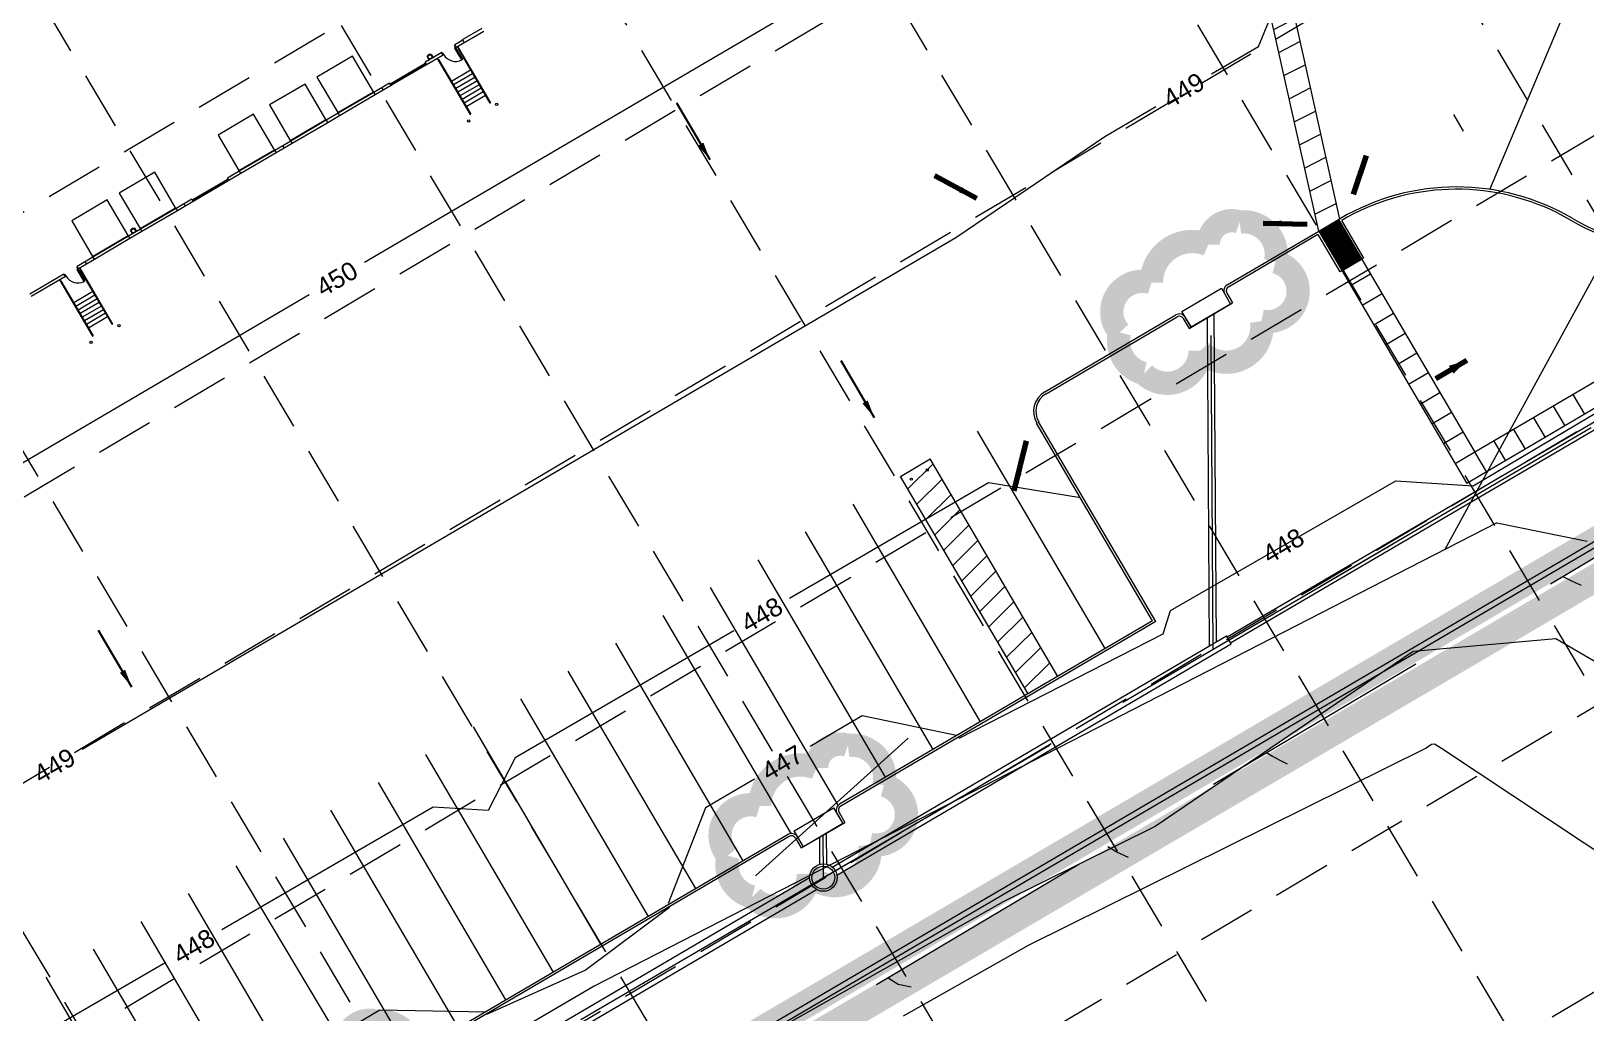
# Model space of a CAD drawing. Header units: inches. Extents: x 2527773 to 2531821, y 6906669 to 6910268.
# Drawn here: x 2530200.1 to 2530539.3, y 6908719 to 6908933.2 of the extents above; entities that cross this region are included whole.
import ezdxf
from ezdxf.enums import TextEntityAlignment as Align

# ---------------------------------------------------------------- set-up
doc = ezdxf.new("R2010")
doc.units = ezdxf.units.IN
doc.header["$MEASUREMENT"] = 0
for name, pattern in [('DASHED', [0.2286, 0.1524, -0.0762]), ('DGN Style 2', [85.538802, 51.323281, -34.215521]), ('DGN Style 4', [136.947622, 68.431042, -34.215521, 0.085539, -34.215521]), ('HIDDEN', [0.009525, 0.00635, -0.003175])]:
    doc.linetypes.add(name, pattern=pattern)
for name, color, linetype, lineweight in [('CE-GRAD-FLOW', 40, 'Continuous', 30), ('CE-GRADE-25128 - CE-GRAD-CONT-MAJR-LABL-STD1', 1, 'Continuous', 30), ('CE-GRADE-25128 - CE-GRAD-CONT-MAJR-LINE', 1, 'Continuous', 80), ('CE-GRADE-25128 - CE-GRAD-CONT-MINR-LABL-STD1', 40, 'Continuous', 30), ('CE-GRADE-25128 - CE-GRAD-CONT-MINR-LINE', 40, 'Continuous', 53), ('CE-GRADE-25128 - CE-GRAD-FLOW', 40, 'Continuous', 30), ('CE-PUTIL-25128 - CE-UTIL-STRM-INLT', 251, 'Continuous', 13), ('CE-PUTIL-25128 - CE-UTIL-STRM-RCP-CL3-48IN', 251, 'DGN Style 4', 13), ('CE-PUTIL-25128 - CE-UTIL-STRM-WALL', 251, 'Continuous', 13), ('CE-SITE-25128 - 906-BP-01$0$A-BOLLARD', 251, 'Continuous', 0), ('CE-SITE-25128 - 906-BP-01$0$A-DOCK DOOR LINE', 251, 'Continuous', 0), ('CE-SITE-25128 - 906-BP-01$0$A-DOCK-LEVELER', 251, 'Continuous', 0), ('CE-SITE-25128 - 906-BP-01$0$A-DOOR', 251, 'Continuous', 0), ('CE-SITE-25128 - 906-BP-01$0$A-DOOR-SHELL', 251, 'Continuous', 0), ('CE-SITE-25128 - 906-BP-01$0$A-FLOR', 251, 'Continuous', 0), ('CE-SITE-25128 - 906-BP-01$0$A-FLOR-STRS', 251, 'Continuous', 0), ('CE-SITE-25128 - 906-BP-01$0$A-WALL-SHELL', 251, 'Continuous', 0), ('CE-SITE-25128 - 906-BP-01$0$P-FIXT', 251, 'Continuous', 0), ('CE-SITE-25128 - A-BOLLARD', 251, 'Continuous', 0), ('CE-SITE-25128 - a-paving', 251, 'Continuous', 0), ('CE-SITE-25128 - a-sidewalks', 251, 'Continuous', 0), ('CE-SITE-25128 - a-stripes', 251, 'Continuous', 0), ('CE-SITE-25128 - C-SIDEWALK-CJ', 251, 'Continuous', 0), ('CE-UTIL-STRM-RCP-CL3-48IN', 251, 'DGN Style 4', 13), ('CE-UTIL-WATR-LINA-FITG', 251, 'Continuous', 13), ('EC-SILTFENCE', 6, 'Continuous', 106), ('Level 13', 7, 'Continuous', 0), ('SV-topo-25128(old) - SV-TOPO-CONT-MINR-LINE', 253, 'DGN Style 2', 0)]:
    doc.layers.add(name, color=color, linetype=linetype, lineweight=lineweight)
for name, color, linetype in [('GRID', 254, 'HIDDEN'), ('LEGEND', 7, 'Continuous'), ('LIMITS OF DISTURBANCE', 1, 'HIDDEN')]:
    doc.layers.add(name, color=color, linetype=linetype)
doc.layers.add('SF-SHTS-CLIP-BDRY', color=253, linetype='DGN Style 2', lineweight=13, plot=False)
doc.styles.add('SC Dimension Text', font='Font 001.shx', dxfattribs={"height": 0.01})
doc.styles.get("Standard").update_dxf_attribs({"font": 'ARIAL.TTF'})
doc.styles.add('Style-Halff Sans', font='')
doc.styles.get('Style-Halff Sans').set_extended_font_data('Halff Sans')
doc.dimstyles.new('FLOW', dxfattribs={"dimscale": 1200, "dimtxt": 4, "dimasz": 4, "dimexe": 2, "dimexo": 2, "dimgap": 2, "dimtad": 1, "dimdec": 4, "dimzin": 11, "dimdsep": 46, "dimtxsty": 'Style-Halff Sans', "dimcen": 0.09, "dimse1": 1, "dimse2": 1, "dimclrd": 256, "dimadec": 4, "dimazin": 3, "dimtfac": 1, "dimtdec": 4, "dimtofl": 0, "dimtmove": 0, "dimatfit": 3, "dimfxl": 0, "dimfrac": 2, "dimtzin": 11, "dimlwd": -1, "dimarcsym": 0})
doc.dimstyles.get("Standard").update_dxf_attribs({"dimtxt": 0.18, "dimasz": 0.18, "dimexe": 0.18, "dimexo": 0.0625, "dimgap": 0.09, "dimtad": 0, "dimtih": 1, "dimtoh": 1, "dimdec": 4, "dimzin": 0, "dimdsep": 46, "dimtxsty": 'SC Dimension Text', "dimcen": 0.09, "dimadec": 0, "dimazin": 0, "dimtfac": 1, "dimtdec": 4, "dimtofl": 0, "dimtmove": 0, "dimatfit": 3, "dimfxl": 0, "dimtolj": 1, "dimtzin": 0, "dimarcsym": 0})

# ---------------------------------------------------------------- blocks, each defined once
blk = doc.blocks.new('906-BP-01$0$A$C3CD811FF_1')
at = {"layer": 'CE-SITE-25128 - 906-BP-01$0$A-BOLLARD', "ltscale": 0.273403}
for centre in [(2.73, -3.77), (0.87, -4.87)]:
    blk.add_circle(centre, 0.0762, dxfattribs=at)
at = {"layer": 'CE-SITE-25128 - 906-BP-01$0$A-FLOR-STRS', "ltscale": 0.273403}
for p, q in [((0.12, 0.07), (2.31, -3.67)), ((-1.22, -0.71), (0.97, -4.45)), ((-1.16, -0.8), (-1.13, -0.78)), ((-1.13, -0.78), (1.01, -4.43)), ((0.14, -0.04), (0.17, -0.02)), ((0.14, -0.04), (2.28, -3.68)), ((0.99, -1.49), (-0.28, -2.24)), ((1.13, -1.73), (-0.14, -2.48)), ((1.28, -1.98), (0.01, -2.72)), ((1.42, -2.22), (0.15, -2.96)), ((1.56, -2.46), (0.29, -3.2)), ((1.7, -2.7), (0.43, -3.44)), ((1.84, -2.94), (0.57, -3.68)), ((1.98, -3.18), (0.71, -3.93)), ((2.31, -3.67), (2.28, -3.68)), ((0.97, -4.45), (1.01, -4.43))]:
    blk.add_line(p, q, dxfattribs=at)

msp = doc.modelspace()

# ---------------------------------------------------------------- hatches: boundary and pattern name
at = {"layer": 'CE-SITE-25128 - a-stripes', "lineweight": 0, "ltscale": 0.273403}
h = msp.add_hatch(dxfattribs=at)
h.set_pattern_fill('ANSI31', color=256, style=0)
h.set_pattern_definition([(27.18803475, (1585.994, -129.748), (-2.284560888, 4.4475590552), [])])
h.paths.add_polyline_path([(2530478.69, 6908922.72), (2530474.16, 6908920.06), (2530479.65, 6908895.46), (2530484.18, 6908898.11)], flags=16)
h.paths.add_polyline_path([(2530484.18, 6908898.11), (2530479.65, 6908895.46), (2530480.97, 6908889.54), (2530480.97, 6908889.53), (2530485.28, 6908892.06), (2530485.3, 6908892.07), (2530485.5, 6908892.19)], flags=16)
h.paths.add_polyline_path([(2530472.33, 6908951.27, 0.126872), (2530466.69, 6908953.59), (2530474.16, 6908920.06), (2530478.69, 6908922.72)], flags=16)
h.paths.add_polyline_path([(2530465.04, 6908965.54, -0.006474), (2530464.25, 6908964.51), (2530466.43, 6908954.74, 0.235221)], flags=16)
h.paths.add_polyline_path([(2530468.61, 6908967.96), (2530467.73, 6908969.46, -0.02378), (2530465.04, 6908965.54, -0.235221), (2530466.43, 6908954.74), (2530466.69, 6908953.59, -0.126872), (2530472.33, 6908951.27)], flags=16)
h = msp.add_hatch(dxfattribs=at)
h.set_pattern_fill('ACET-2D-ANSI31', color=256, style=0)
h.set_pattern_definition([(44.785902026, (146.559, 494.43), (2.6417234792, -2.6615403546), [])])
h.paths.add_polyline_path([(2530389.75, 6908836.06), (2530417.57, 6908788.61), (2530424.04, 6908792.4), (2530396.22, 6908839.85)], flags=16)

# ---------------------------------------------------------------- linework, layer by layer
at = {"color": 35, "lineweight": 0}
for p, q in [((2530508.47, 6908820), (2530542.32, 6908882.01)), ((2530532.69, 6908800.64), (2530501.55, 6908797.83)), ((2530607.38, 6908756.7), (2530532.69, 6908800.64)), ((2530501.55, 6908797.83), (2530445.3, 6908759.7)), ((2530358.12, 6908748.9), (2530391.39, 6908778.92)), ((2530504.42, 6908776.76), (2530417.57, 6908733.71)), ((2530505.58, 6908777.55), (2530504.42, 6908776.76)), ((2530506.23, 6908777.6), (2530505.58, 6908777.55)), ((2530507.77, 6908776.69), (2530506.23, 6908777.6)), ((2530572.05, 6908733.95), (2530507.77, 6908776.69)), ((2530445.3, 6908759.7), (2530412.11, 6908743.25)), ((2530412.11, 6908743.25), (2530337.19, 6908700.92)), ((2530417.57, 6908733.71), (2530390.33, 6908718.31))]:
    msp.add_line(p, q, dxfattribs=at)
msp.add_solid([(2530513.31, 6908861.34), (2530509.36, 6908860.18), (2530510.37, 6908858.45)], dxfattribs=at)
at = {"layer": 'CE-GRADE-25128 - CE-GRAD-CONT-MAJR-LINE', "color": 35, "linetype": 'Continuous', "lineweight": 0}
for p, q in [((2530400.52, 6908957.56), (2530272.82, 6908882.69)), ((2530260.78, 6908875.63), (2529926.44, 6908679.62))]:
    msp.add_line(p, q, dxfattribs=at)
at = {"layer": 'CE-GRADE-25128 - CE-GRAD-CONT-MINR-LINE', "color": 35, "linetype": 'Continuous', "lineweight": 0}
for p, q in [((2530448.64, 6908806.79), (2530497.8, 6908835.07)), ((2530519.8, 6908825.91), (2530539.56, 6908821.91))]:
    msp.add_line(p, q, dxfattribs=at)
at = {"layer": 'CE-GRADE-25128 - CE-GRAD-CONT-MINR-LINE', "color": 35, "linetype": 'Continuous', "lineweight": 0, "flags": 128}
for points in [[(2530457.6, 6908923.86), (2530467.82, 6908929.85), (2530492.4, 6908989.41), (2530514.81, 6909021.84)], [(2530518.26, 6908898.66), (2530536.18, 6908941.11)], [(2530211.29, 6908776.51), (2530401.8, 6908888.14), (2530434.35, 6908910.23), (2530445.44, 6908916.73)], [(2530497.8, 6908835.07), (2530514.65, 6908833.97), (2530567.54, 6908865.38)], [(2530428.99, 6908831.4), (2530408.97, 6908834.67), (2530365.57, 6908809.43)], [(2530519.8, 6908825.91), (2530322.94, 6908724.86), (2530085.86, 6908585.92)], [(2530402.58, 6908778.93), (2530447.03, 6908801.7), (2530448.64, 6908806.79)], [(2530353.39, 6908802.35), (2530305.72, 6908774.62), (2530299.83, 6908763.17), (2530287.78, 6908763.86), (2530241.69, 6908737.1)], [(2530401.93, 6908779.49), (2530381.41, 6908783.85), (2530370.04, 6908777.16)], [(2530357.9, 6908770.01), (2530347.25, 6908763.73), (2530339.04, 6908742.89)], [(2530299.53, 6908718.74), (2530320.98, 6908728.34), (2530339.37, 6908742.05)], [(2530229.51, 6908730.03), (2530200.4, 6908713.12), (2530197.01, 6908703.62), (2530185.02, 6908703.38), (2530098.01, 6908652.85), (2530093.11, 6908643.43), (2530084.83, 6908645.13), (2530054.75, 6908627.49)], [(2530299.34, 6908719.16), (2530276.17, 6908719.58), (2530263.91, 6908712.32)]]:
    msp.add_lwpolyline(points, dxfattribs=at)
at = {"layer": 'CE-PUTIL-25128 - CE-UTIL-STRM-INLT', "color": 5}
for p, q in [((2530451.11, 6908872.03), (2530459.74, 6908877.09)), ((2530459.74, 6908877.09), (2530461.76, 6908873.64)), ((2530453.14, 6908868.58), (2530451.11, 6908872.03)), ((2530461.76, 6908873.64), (2530453.14, 6908868.58)), ((2530366.53, 6908758.69), (2530375.16, 6908763.74)), ((2530375.16, 6908763.74), (2530377.18, 6908760.29)), ((2530368.56, 6908755.24), (2530366.53, 6908758.69)), ((2530377.18, 6908760.29), (2530368.56, 6908755.24))]:
    msp.add_line(p, q, dxfattribs=at)
at = {"layer": 'CE-PUTIL-25128 - CE-UTIL-STRM-INLT', "color": 5, "lineweight": 0}
for radius in [3, 2.5]:
    msp.add_circle((2530372.93, 6908748.53), radius, dxfattribs=at)
at = {"layer": 'CE-PUTIL-25128 - CE-UTIL-STRM-RCP-CL3-48IN', "color": 5, "lineweight": 0}
msp.add_line((2530372.93, 6908748.53), (2530372.87, 6908757.76), dxfattribs=at)
at = {"layer": 'CE-PUTIL-25128 - CE-UTIL-STRM-RCP-CL3-48IN', "color": 5, "lineweight": 0, "flags": 128}
for points in [[(2529536.11, 6908257.98), (2530601.3, 6908882.4), (2530601.21, 6908896.21)], [(2529561.41, 6908214.83), (2529536.11, 6908257.98), (2530601.3, 6908882.4)]]:
    msp.add_lwpolyline(points, dxfattribs=at)
at = {"layer": 'CE-PUTIL-25128 - CE-UTIL-STRM-WALL', "color": 5, "lineweight": 0}
for p, q in [((2530461, 6908801.02), (2530600.55, 6908882.83)), ((2530461.76, 6908799.73), (2530602.06, 6908881.97)), ((2530457.18, 6908799.07), (2530456.7, 6908870.67)), ((2530458.67, 6908799.95), (2530458.2, 6908871.55)), ((2530374.87, 6908750.82), (2530460.88, 6908801.24)), ((2530375.88, 6908749.09), (2530461.89, 6908799.51)), ((2530461.89, 6908799.51), (2530460.88, 6908801.24)), ((2530372.16, 6908751.43), (2530372.12, 6908757.33)), ((2530373.66, 6908751.44), (2530373.62, 6908758.2)), ((2529960.32, 6908508.39), (2530369.93, 6908748.51)), ((2529961.84, 6908505.8), (2530371.45, 6908745.92))]:
    msp.add_line(p, q, dxfattribs=at)
at = {"layer": 'CE-SITE-25128 - 906-BP-01$0$A-BOLLARD', "lineweight": 0, "ltscale": 0.273403}
for p, q in [((2530286.52, 6908927.58), (2530286.84, 6908928.05)), ((2530286.53, 6908927.58), (2530286.84, 6908928.05)), ((2530287.4, 6908928.1), (2530286.84, 6908928.05)), ((2530287.39, 6908928.09), (2530286.84, 6908928.04)), ((2530287.39, 6908928.09), (2530287.8, 6908927.39)), ((2530287.4, 6908928.1), (2530287.81, 6908927.4)), ((2530286.52, 6908927.58), (2530286.93, 6908926.89)), ((2530286.53, 6908927.58), (2530286.94, 6908926.88)), ((2530286.79, 6908926.81), (2530286.93, 6908926.89)), ((2530286.79, 6908926.81), (2530286.8, 6908926.8)), ((2530286.8, 6908926.8), (2530286.94, 6908926.88)), ((2530287.8, 6908927.39), (2530287.95, 6908927.47)), ((2530287.81, 6908927.4), (2530287.94, 6908927.48)), ((2530287.94, 6908927.48), (2530287.95, 6908927.47)), ((2530221.82, 6908889.65), (2530222.13, 6908890.12)), ((2530221.82, 6908889.65), (2530222.23, 6908888.96)), ((2530221.83, 6908889.65), (2530222.14, 6908890.12)), ((2530221.83, 6908889.65), (2530222.24, 6908888.95)), ((2530222.7, 6908890.17), (2530222.13, 6908890.12)), ((2530222.69, 6908890.16), (2530222.13, 6908890.11)), ((2530222.69, 6908890.16), (2530223.1, 6908889.46)), ((2530222.7, 6908890.17), (2530223.11, 6908889.47)), ((2530200.52, 6908876.23), (2530200.66, 6908876.31)), ((2530200.52, 6908876.23), (2530200.53, 6908876.23)), ((2530200.53, 6908876.23), (2530200.67, 6908876.31)), ((2530201.54, 6908876.83), (2530201.67, 6908876.91)), ((2530201.54, 6908876.82), (2530201.68, 6908876.9)), ((2530201.67, 6908876.91), (2530201.68, 6908876.9))]:
    msp.add_line(p, q, dxfattribs=at)
at = {"layer": 'CE-SITE-25128 - 906-BP-01$0$A-DOCK DOOR LINE', "lineweight": 0, "ltscale": 0.273403}
for p, q in [((2530278.55, 6908921.75), (2530286.03, 6908926.13)), ((2530278.72, 6908921.46), (2530286.2, 6908925.84)), ((2530235.42, 6908896.46), (2530242.89, 6908900.85)), ((2530235.59, 6908896.17), (2530243.06, 6908900.56))]:
    msp.add_line(p, q, dxfattribs=at)
at = {"layer": 'CE-SITE-25128 - 906-BP-01$0$A-DOCK-LEVELER', "lineweight": 0, "ltscale": 0.273403, "flags": 128}
for points in [[(2530270.23, 6908927.71), (2530262.46, 6908923.16), (2530267.01, 6908915.4), (2530274.78, 6908919.95), (2530270.23, 6908927.71)], [(2530259.87, 6908921.64), (2530252.11, 6908917.09), (2530256.66, 6908909.33), (2530264.43, 6908913.88), (2530259.87, 6908921.64)], [(2530248.66, 6908915.07), (2530240.9, 6908910.52), (2530245.45, 6908902.75), (2530253.21, 6908907.3), (2530248.66, 6908915.07)], [(2530227.09, 6908902.42), (2530219.33, 6908897.87), (2530223.88, 6908890.11), (2530231.64, 6908894.66), (2530227.09, 6908902.42)], [(2530216.74, 6908896.36), (2530208.98, 6908891.8), (2530213.53, 6908884.04), (2530221.29, 6908888.59), (2530216.74, 6908896.36)]]:
    msp.add_lwpolyline(points, dxfattribs=at)
at = {"layer": 'CE-SITE-25128 - 906-BP-01$0$A-DOOR', "lineweight": 0, "ltscale": 0.273403}
for p, q in [((2530289.72, 6908928.4), (2530289.87, 6908928.48)), ((2530289.98, 6908927.96), (2530289.72, 6908928.4)), ((2530290.12, 6908928.05), (2530289.87, 6908928.48)), ((2530289.98, 6908927.96), (2530290.12, 6908928.05)), ((2530292.6, 6908930.08), (2530292.46, 6908930)), ((2530292.71, 6908929.57), (2530292.46, 6908930)), ((2530292.85, 6908929.65), (2530292.57, 6908929.48)), ((2530292.85, 6908929.65), (2530292.6, 6908930.08)), ((2530292.85, 6908929.65), (2530292.71, 6908929.57)), ((2530267.01, 6908915.4), (2530274.78, 6908919.95)), ((2530274.86, 6908919.8), (2530267.1, 6908915.25)), ((2530274.78, 6908919.95), (2530274.86, 6908919.8)), ((2530267.1, 6908915.25), (2530267.01, 6908915.4)), ((2530256.66, 6908909.33), (2530264.43, 6908913.88)), ((2530264.51, 6908913.73), (2530256.75, 6908909.18)), ((2530264.43, 6908913.88), (2530264.51, 6908913.73)), ((2530256.75, 6908909.18), (2530256.66, 6908909.33)), ((2530245.45, 6908902.75), (2530253.21, 6908907.3)), ((2530253.3, 6908907.16), (2530245.53, 6908902.61)), ((2530253.21, 6908907.3), (2530253.3, 6908907.16)), ((2530245.53, 6908902.61), (2530245.45, 6908902.75)), ((2530223.88, 6908890.11), (2530231.64, 6908894.66)), ((2530231.73, 6908894.52), (2530223.96, 6908889.96)), ((2530231.64, 6908894.66), (2530231.73, 6908894.52)), ((2530213.53, 6908884.04), (2530221.29, 6908888.59)), ((2530221.38, 6908888.45), (2530213.61, 6908883.9)), ((2530221.29, 6908888.59), (2530221.38, 6908888.45)), ((2530223.96, 6908889.96), (2530223.88, 6908890.11)), ((2530213.61, 6908883.9), (2530213.53, 6908884.04)), ((2530210.21, 6908881.78), (2530210.07, 6908881.7)), ((2530210.32, 6908881.27), (2530210.07, 6908881.7)), ((2530210.47, 6908881.35), (2530210.18, 6908881.18)), ((2530210.47, 6908881.35), (2530210.21, 6908881.78)), ((2530210.47, 6908881.35), (2530210.32, 6908881.27)), ((2530207.34, 6908880.1), (2530207.48, 6908880.18)), ((2530207.59, 6908879.67), (2530207.34, 6908880.1)), ((2530207.74, 6908879.75), (2530207.48, 6908880.18)), ((2530207.59, 6908879.67), (2530207.74, 6908879.75))]:
    msp.add_line(p, q, dxfattribs=at)
at = {"layer": 'CE-SITE-25128 - 906-BP-01$0$A-DOOR', "lineweight": 0, "ltscale": 0.273403, "flags": 128}
for points in [[(2530292.71, 6908929.57), (2530294.23, 6908926.98), (2530294.08, 6908926.89), (2530292.57, 6908929.48)], [(2530210.32, 6908881.27), (2530211.84, 6908878.68), (2530211.7, 6908878.59), (2530210.18, 6908881.18)]]:
    msp.add_lwpolyline(points, close=True, dxfattribs=at)
at = {"layer": 'CE-SITE-25128 - 906-BP-01$0$A-DOOR', "lineweight": 0, "ltscale": 0.273403}
for centre in [(2530292.71, 6908929.57), (2530210.33, 6908881.27)]:
    msp.add_arc(centre, 3.01, 210.4499, 297.039, dxfattribs=at)
at = {"layer": 'CE-SITE-25128 - 906-BP-01$0$A-DOOR-SHELL', "lineweight": 0, "ltscale": 0.273403}
for p, q in [((2530278.64, 6908921.61), (2530286.11, 6908925.99)), ((2530235.5, 6908896.32), (2530242.98, 6908900.7))]:
    msp.add_line(p, q, dxfattribs=at)
at = {"layer": 'CE-SITE-25128 - 906-BP-01$0$A-DOOR-SHELL', "lineweight": 0, "ltscale": 0.273403, "flags": 128}
for points in [[(2530286.38, 6908925.86), (2530286.24, 6908925.77), (2530285.99, 6908926.2), (2530286.13, 6908926.29)], [(2530278.76, 6908921.39), (2530278.62, 6908921.31), (2530278.37, 6908921.74), (2530278.51, 6908921.82)], [(2530243.25, 6908900.57), (2530243.11, 6908900.49), (2530242.85, 6908900.92), (2530243, 6908901)], [(2530235.63, 6908896.1), (2530235.49, 6908896.02), (2530235.23, 6908896.45), (2530235.38, 6908896.53)]]:
    msp.add_lwpolyline(points, close=True, dxfattribs=at)
at = {"layer": 'CE-SITE-25128 - 906-BP-01$0$A-FLOR', "lineweight": 0, "ltscale": 0.273403}
for p, q in [((2530275.17, 6908919.28), (2530267.4, 6908914.73)), ((2530264.82, 6908913.21), (2530257.05, 6908908.66)), ((2530253.6, 6908906.64), (2530245.84, 6908902.09)), ((2530232.03, 6908894), (2530224.27, 6908889.44)), ((2530221.68, 6908887.93), (2530213.92, 6908883.37))]:
    msp.add_line(p, q, dxfattribs=at)
at = {"layer": 'CE-SITE-25128 - 906-BP-01$0$A-WALL-SHELL', "lineweight": 0, "ltscale": 0.273403}
for p, q in [((2530292.85, 6908929.65), (2530298.89, 6908933.19)), ((2530294.19, 6908931.33), (2530298.5, 6908933.86)), ((2530294.19, 6908931.33), (2530294.58, 6908930.66)), ((2530294.27, 6908931.18), (2530294.19, 6908931.33)), ((2530289.67, 6908928.49), (2530286.08, 6908926.38)), ((2530289.98, 6908927.96), (2530286.38, 6908925.86)), ((2530289.98, 6908927.96), (2530289.67, 6908928.49)), ((2530294.27, 6908931.18), (2530292.55, 6908930.17)), ((2530292.85, 6908929.65), (2530292.55, 6908930.17)), ((2530286.08, 6908926.38), (2530286.38, 6908925.86)), ((2530278.31, 6908921.83), (2530274.86, 6908919.8)), ((2530278.62, 6908921.31), (2530275.17, 6908919.28)), ((2530278.31, 6908921.83), (2530278.62, 6908921.31)), ((2530274.86, 6908919.8), (2530275.17, 6908919.28)), ((2530276.59, 6908920.82), (2530276.89, 6908920.29)), ((2530267.1, 6908915.25), (2530264.51, 6908913.73)), ((2530267.4, 6908914.73), (2530264.82, 6908913.21)), ((2530267.1, 6908915.25), (2530267.4, 6908914.73)), ((2530264.51, 6908913.73), (2530264.82, 6908913.21)), ((2530256.75, 6908909.18), (2530253.3, 6908907.16)), ((2530257.05, 6908908.66), (2530253.6, 6908906.64)), ((2530255.02, 6908908.17), (2530255.33, 6908907.65)), ((2530256.75, 6908909.18), (2530257.05, 6908908.66)), ((2530253.3, 6908907.16), (2530253.6, 6908906.64)), ((2530245.53, 6908902.61), (2530242.94, 6908901.09)), ((2530242.94, 6908901.09), (2530243.25, 6908900.57)), ((2530245.84, 6908902.09), (2530243.25, 6908900.57)), ((2530245.53, 6908902.61), (2530245.84, 6908902.09)), ((2530235.18, 6908896.54), (2530231.73, 6908894.52)), ((2530231.73, 6908894.52), (2530232.03, 6908894)), ((2530235.49, 6908896.02), (2530232.03, 6908894)), ((2530233.45, 6908895.53), (2530233.76, 6908895.01)), ((2530235.18, 6908896.54), (2530235.49, 6908896.02)), ((2530223.96, 6908889.96), (2530221.38, 6908888.45)), ((2530221.38, 6908888.45), (2530221.68, 6908887.93)), ((2530224.27, 6908889.44), (2530221.68, 6908887.93)), ((2530223.96, 6908889.96), (2530224.27, 6908889.44)), ((2530213.61, 6908883.9), (2530210.16, 6908881.87)), ((2530213.61, 6908883.9), (2530213.92, 6908883.37)), ((2530210.47, 6908881.35), (2530210.16, 6908881.87)), ((2530213.92, 6908883.37), (2530210.47, 6908881.35)), ((2530211.89, 6908882.88), (2530212.19, 6908882.36)), ((2530207.29, 6908880.19), (2530199.81, 6908875.8)), ((2530207.59, 6908879.67), (2530200.12, 6908875.28)), ((2530207.59, 6908879.67), (2530207.29, 6908880.19))]:
    msp.add_line(p, q, dxfattribs=at)
at = {"layer": 'CE-SITE-25128 - 906-BP-01$0$P-FIXT', "lineweight": 0, "ltscale": 0.273403}
for centre in [(2530287.12, 6908927.56), (2530222.42, 6908889.63)]:
    msp.add_circle(centre, 0.417, dxfattribs=at)
at = {"layer": 'CE-SITE-25128 - A-BOLLARD', "lineweight": 0, "ltscale": 0.273403}
for centre in [(2530395.59, 6908837.47), (2530392.14, 6908835.44)]:
    msp.add_circle(centre, 0.25, dxfattribs=at)
at = {"layer": 'CE-SITE-25128 - a-paving', "lineweight": 0, "ltscale": 0.273403}
for p, q in [((2530485.3, 6908892.07), (2530485.73, 6908892.33)), ((2530485.97, 6908891.88), (2530490.77, 6908883.69)), ((2530533.05, 6908893.52), (2530536, 6908891.92)), ((2530461.03, 6908877.85), (2530480.99, 6908889.54)), ((2530461.29, 6908877.41), (2530480.81, 6908888.86)), ((2530480.79, 6908888.85), (2530485.59, 6908880.65)), ((2530486.03, 6908880.91), (2530485.59, 6908880.65)), ((2530490.34, 6908883.43), (2530490.77, 6908883.69)), ((2530460.5, 6908875.79), (2530461.76, 6908873.64)), ((2530460.93, 6908876.05), (2530462.19, 6908873.89)), ((2530421.24, 6908854.52), (2530449.82, 6908871.27)), ((2530421.49, 6908854.09), (2530450.07, 6908870.84)), ((2530451.44, 6908870.48), (2530452.7, 6908868.33)), ((2530451.87, 6908870.74), (2530453.13, 6908868.58)), ((2530444.74, 6908804.54), (2530419.45, 6908847.67)), ((2530445.42, 6908804.37), (2530419.86, 6908847.96)), ((2530444.74, 6908804.54), (2530376.45, 6908764.51)), ((2530445.42, 6908804.37), (2530376.7, 6908764.08)), ((2530375.91, 6908762.46), (2530377.17, 6908760.31)), ((2530376.34, 6908762.71), (2530377.6, 6908760.56)), ((2530365.26, 6908757.95), (2530272.92, 6908703.82)), ((2530365.49, 6908757.5), (2530273.18, 6908703.39)), ((2530366.85, 6908757.15), (2530368.11, 6908755)), ((2530367.29, 6908757.4), (2530368.55, 6908755.25))]:
    msp.add_line(p, q, dxfattribs=at)
at = {"layer": 'CE-SITE-25128 - a-paving', "color": 5, "lineweight": 0, "ltscale": 0.273403}
for p, q in [((2530452.7, 6908868.33), (2530462.19, 6908873.89)), ((2530368.11, 6908755), (2530377.6, 6908760.56))]:
    msp.add_line(p, q, dxfattribs=at)
at = {"layer": 'CE-SITE-25128 - a-paving', "lineweight": 0, "ltscale": 0.273403}
for centre, radius, start, end in [((2530511.02, 6908849.19), 50, 59.6845, 120.3809), ((2530511.02, 6908849.19), 49.5, 63.5725, 120.3809), ((2530561.49, 6908935.52), 50.5, 239.6845, 301.3982), ((2530561.49, 6908935.52), 50, 239.6845, 301.3982), ((2530461.79, 6908876.55), 1.5, 120.3805, 210.3805), ((2530461.79, 6908876.55), 1, 120.3805, 210.3805), ((2530450.58, 6908869.98), 1.5, 30.3805, 120.3805), ((2530450.58, 6908869.98), 1, 30.3805, 120.3805), ((2530423.77, 6908850.2), 5, 120.3803, 210.3803), ((2530423.77, 6908850.2), 4.5, 120.3803, 210.3803), ((2530377.21, 6908763.22), 1.5, 120.3805, 210.3805), ((2530377.21, 6908763.22), 1, 120.3805, 210.3805), ((2530365.99, 6908756.64), 1.5, 30.3805, 120.3805), ((2530365.99, 6908756.64), 1, 30.3805, 120.3805)]:
    msp.add_arc(centre, radius, start, end, dxfattribs=at)
at = {"layer": 'CE-SITE-25128 - a-sidewalks', "lineweight": 0, "ltscale": 0.273403}
for p, q in [((2530721.69, 6908962.97), (2530515.03, 6908841.31)), ((2530724.22, 6908958.66), (2530513.25, 6908834.47)), ((2530480.97, 6908889.53), (2530485.28, 6908892.06)), ((2530485.28, 6908892.06), (2530515.03, 6908841.31)), ((2530480.97, 6908889.53), (2530513.25, 6908834.47)), ((2530486.03, 6908880.91), (2530490.34, 6908883.43)), ((2530492.25, 6908880.17), (2530487.94, 6908877.64)), ((2530494.78, 6908875.86), (2530490.47, 6908873.33)), ((2530497.31, 6908871.55), (2530493, 6908869.02)), ((2530499.84, 6908867.23), (2530495.52, 6908864.7)), ((2530502.37, 6908862.92), (2530498.05, 6908860.39)), ((2530504.9, 6908858.61), (2530500.58, 6908856.08)), ((2530507.42, 6908854.29), (2530503.11, 6908851.76)), ((2530536.41, 6908853.92), (2530538.94, 6908849.61)), ((2530509.95, 6908849.98), (2530505.64, 6908847.45)), ((2530532.1, 6908851.38), (2530534.64, 6908847.07)), ((2530527.79, 6908848.84), (2530530.33, 6908844.53)), ((2530512.48, 6908845.67), (2530508.17, 6908843.14)), ((2530519.18, 6908843.76), (2530521.72, 6908839.45)), ((2530523.49, 6908846.3), (2530526.02, 6908841.99)), ((2530515.01, 6908841.35), (2530510.7, 6908838.82)), ((2530515.05, 6908841.29), (2530517.58, 6908836.99))]:
    msp.add_line(p, q, dxfattribs=at)
at = {"layer": 'CE-SITE-25128 - a-stripes', "lineweight": 0, "ltscale": 0.273403}
for p, q in [((2530468.61, 6908967.96), (2530485.5, 6908892.19)), ((2530480.97, 6908889.53), (2530464.25, 6908964.51)), ((2530434.39, 6908798.47), (2530406.57, 6908845.92)), ((2530389.75, 6908836.06), (2530396.22, 6908839.85)), ((2530424.04, 6908792.4), (2530396.22, 6908839.85)), ((2530417.57, 6908788.61), (2530389.75, 6908836.06)), ((2530407.21, 6908782.54), (2530379.4, 6908829.99)), ((2530396.86, 6908776.47), (2530369.05, 6908823.92)), ((2530386.51, 6908770.4), (2530358.69, 6908817.85)), ((2530376.16, 6908764.33), (2530348.34, 6908811.78)), ((2530365.8, 6908758.27), (2530337.99, 6908805.71)), ((2530355.45, 6908752.2), (2530327.64, 6908799.64)), ((2530345.1, 6908746.13), (2530317.28, 6908793.58)), ((2530334.75, 6908740.06), (2530306.93, 6908787.51)), ((2530324.4, 6908733.99), (2530296.58, 6908781.44)), ((2530314.04, 6908727.92), (2530286.23, 6908775.37)), ((2530303.69, 6908721.85), (2530275.88, 6908769.3)), ((2530293.34, 6908715.78), (2530265.52, 6908763.23)), ((2530282.99, 6908709.71), (2530255.17, 6908757.16)), ((2530273.07, 6908703.9), (2530244.82, 6908751.09)), ((2530262.28, 6908697.58), (2530234.47, 6908745.02)), ((2530251.93, 6908691.51), (2530224.11, 6908738.96)), ((2530241.58, 6908685.44), (2530213.76, 6908732.89)), ((2530231.23, 6908679.37), (2530203.41, 6908726.82))]:
    msp.add_line(p, q, dxfattribs=at)
at = {"layer": 'CE-SITE-25128 - C-SIDEWALK-CJ', "lineweight": 0, "ltscale": 0.273403}
for p, q in [((2530485.35, 6908891.91), (2530481.05, 6908889.39)), ((2530485.45, 6908891.77), (2530481.14, 6908889.24)), ((2530485.53, 6908891.63), (2530481.22, 6908889.1)), ((2530485.62, 6908891.49), (2530481.31, 6908888.96)), ((2530485.7, 6908891.34), (2530481.39, 6908888.81)), ((2530485.79, 6908891.2), (2530481.47, 6908888.67)), ((2530485.87, 6908891.05), (2530481.56, 6908888.53)), ((2530485.96, 6908890.91), (2530481.64, 6908888.38)), ((2530485.96, 6908890.91), (2530481.64, 6908888.38)), ((2530486.04, 6908890.77), (2530481.73, 6908888.24)), ((2530486.12, 6908890.62), (2530481.81, 6908888.09)), ((2530486.21, 6908890.48), (2530481.9, 6908887.95)), ((2530486.29, 6908890.34), (2530481.98, 6908887.81)), ((2530486.38, 6908890.19), (2530482.06, 6908887.66)), ((2530486.46, 6908890.05), (2530482.15, 6908887.52)), ((2530486.55, 6908889.9), (2530482.23, 6908887.38)), ((2530486.55, 6908889.9), (2530482.23, 6908887.38)), ((2530486.63, 6908889.76), (2530482.32, 6908887.23)), ((2530486.71, 6908889.62), (2530482.4, 6908887.09)), ((2530486.8, 6908889.47), (2530482.49, 6908886.94)), ((2530486.88, 6908889.33), (2530482.57, 6908886.8)), ((2530486.97, 6908889.19), (2530482.65, 6908886.66)), ((2530487.05, 6908889.04), (2530482.74, 6908886.51)), ((2530487.14, 6908888.9), (2530482.82, 6908886.37)), ((2530487.14, 6908888.9), (2530482.82, 6908886.37)), ((2530487.22, 6908888.75), (2530482.91, 6908886.23)), ((2530487.3, 6908888.61), (2530482.99, 6908886.08)), ((2530487.39, 6908888.47), (2530483.08, 6908885.94)), ((2530487.47, 6908888.32), (2530483.16, 6908885.79)), ((2530487.56, 6908888.18), (2530483.24, 6908885.65)), ((2530487.64, 6908888.03), (2530483.33, 6908885.51)), ((2530487.73, 6908887.89), (2530483.41, 6908885.36)), ((2530487.73, 6908887.89), (2530483.41, 6908885.36)), ((2530487.81, 6908887.75), (2530483.5, 6908885.22)), ((2530487.89, 6908887.6), (2530483.58, 6908885.07)), ((2530487.98, 6908887.46), (2530483.67, 6908884.93)), ((2530488.06, 6908887.32), (2530483.75, 6908884.79)), ((2530488.15, 6908887.17), (2530483.83, 6908884.64)), ((2530488.23, 6908887.03), (2530483.92, 6908884.5)), ((2530488.32, 6908886.88), (2530484, 6908884.36)), ((2530488.32, 6908886.88), (2530484, 6908884.36)), ((2530488.4, 6908886.74), (2530484.09, 6908884.21)), ((2530488.48, 6908886.6), (2530484.17, 6908884.07)), ((2530488.57, 6908886.45), (2530484.26, 6908883.92)), ((2530488.65, 6908886.31), (2530484.34, 6908883.78)), ((2530488.74, 6908886.17), (2530484.42, 6908883.64)), ((2530488.82, 6908886.02), (2530484.51, 6908883.49)), ((2530488.91, 6908885.88), (2530484.59, 6908883.35)), ((2530488.91, 6908885.88), (2530484.59, 6908883.35)), ((2530488.99, 6908885.73), (2530484.68, 6908883.21)), ((2530489.07, 6908885.59), (2530484.76, 6908883.06)), ((2530489.16, 6908885.45), (2530484.85, 6908882.92)), ((2530489.24, 6908885.3), (2530484.93, 6908882.77)), ((2530489.33, 6908885.16), (2530485.01, 6908882.63)), ((2530489.41, 6908885.02), (2530485.1, 6908882.49)), ((2530489.5, 6908884.87), (2530485.18, 6908882.34)), ((2530489.5, 6908884.87), (2530485.18, 6908882.34)), ((2530489.58, 6908884.73), (2530485.27, 6908882.2)), ((2530489.66, 6908884.58), (2530485.35, 6908882.06)), ((2530489.75, 6908884.44), (2530485.44, 6908881.91)), ((2530489.83, 6908884.3), (2530485.52, 6908881.77)), ((2530489.92, 6908884.15), (2530485.6, 6908881.62)), ((2530490, 6908884.01), (2530485.69, 6908881.48)), ((2530490.09, 6908883.87), (2530485.77, 6908881.34)), ((2530490.09, 6908883.87), (2530485.77, 6908881.34)), ((2530490.17, 6908883.72), (2530485.86, 6908881.19)), ((2530490.25, 6908883.58), (2530485.94, 6908881.05)), ((2530490.33, 6908883.43), (2530486.03, 6908880.91))]:
    msp.add_line(p, q, dxfattribs=at)
at = {"layer": 'CE-UTIL-STRM-RCP-CL3-48IN', "color": 5, "lineweight": 0}
msp.add_line((2530457.93, 6908798.35), (2530457.45, 6908871.11), dxfattribs=at)
at = {"layer": 'CE-UTIL-WATR-LINA-FITG', "lineweight": 0}
msp.add_line((2530510.36, 6908915.02), (2530512.5, 6908911.37), dxfattribs=at)
at = {"layer": 'EC-SILTFENCE', "color": 30, "linetype": 'Continuous', "lineweight": 0}
for const_width in [6, 2]:
    msp.add_lwpolyline([(2530762.47, 6909098.18), (2530811.41, 6909008.47), (2530809.29, 6908979.21), (2529549.32, 6908239.86), (2529590.68, 6908166.33), (2528866.97, 6907756.14)], dxfattribs=dict(at, const_width=const_width))
at = {"layer": 'EC-SILTFENCE', "color": 30, "linetype": 'Continuous', "lineweight": 0, "flags": 128}
msp.add_lwpolyline([(2530607.69, 6908860.92), (2529770.34, 6908369.69)], dxfattribs=at)
msp.add_lwpolyline([(2530607.69, 6908860.92), (2529770.34, 6908369.69)], dxfattribs=at)
at = {"layer": 'GRID', "color": 252, "linetype": 'HIDDEN', "lineweight": 0, "ltscale": 2000}
for p, q in [((2530014.19, 6909780.86), (2530971.3, 6908169.14)), ((2529968.15, 6909753.51), (2530925.26, 6908141.8)), ((2529922.1, 6909726.17), (2530879.21, 6908114.45)), ((2529876.06, 6909698.83), (2530833.17, 6908087.11)), ((2529830.02, 6909671.49), (2530787.13, 6908059.77)), ((2529783.97, 6909644.14), (2530741.08, 6908032.42)), ((2529737.93, 6909616.8), (2530695.04, 6908005.08)), ((2529691.89, 6909589.46), (2530649, 6907977.74)), ((2528287.63, 6907759.06), (2531142.32, 6909454.3)), ((2528314.98, 6907713.02), (2531169.66, 6909408.26)), ((2528342.32, 6907666.98), (2531197, 6909362.22)), ((2528369.66, 6907620.93), (2531224.35, 6909316.17)), ((2528397, 6907574.89), (2531251.69, 6909270.13)), ((2528424.35, 6907528.85), (2531279.03, 6909224.09)), ((2528451.69, 6907482.8), (2531306.37, 6909178.04))]:
    msp.add_line(p, q, dxfattribs=at)
at = {"layer": 'LEGEND', "color": 170, "ltscale": 100, "const_width": 5.08}
for points in [[(2530444.49, 6908878.3, 0.520567), (2530444.49, 6908878.3, 0.765195), (2530437.57, 6908867.46, 0.417879), (2530442.82, 6908858.48, 0.6649), (2530455.12, 6908863.46, 0.744833), (2530468.48, 6908869.95, 0.975642), (2530471.55, 6908882.85, 0.520567), (2530463.72, 6908891.54, 0.520567), (2530456.87, 6908886.59, 0.540264), (2530444.49, 6908878.3)], [(2530359.05, 6908764.12, 0.520567), (2530359.05, 6908764.12, 0.765195), (2530352.13, 6908753.28, 0.417879), (2530357.38, 6908744.3, 0.6649), (2530369.69, 6908749.28, 0.744833), (2530383.05, 6908755.77, 0.975642), (2530386.11, 6908768.67, 0.520567), (2530378.28, 6908777.36, 0.520567), (2530371.43, 6908772.4, 0.540264), (2530359.05, 6908764.12)], [(2530256.39, 6908703.89, 0.520567), (2530256.39, 6908703.89, 0.765195), (2530249.46, 6908693.05, 0.417879), (2530254.71, 6908684.07, 0.6649), (2530267.02, 6908689.05, 0.744833), (2530280.38, 6908695.54, 0.975642), (2530283.45, 6908708.44, 0.520567), (2530275.61, 6908717.13, 0.520567), (2530268.77, 6908712.17, 0.540264), (2530256.39, 6908703.89)]]:
    msp.add_lwpolyline(points, format="xyb", close=True, dxfattribs=at)
at = {"layer": 'Level 13', "color": 7, "linetype": 'Continuous', "lineweight": 0}
msp.add_line((2529557.68, 6908243.95), (2530814.09, 6908980.52), dxfattribs=at)
at = {"layer": 'LIMITS OF DISTURBANCE', "linetype": 'DASHED', "lineweight": 0, "ltscale": 200, "const_width": 6}
msp.add_lwpolyline([(2528332.36, 6908651.37), (2528888.03, 6907674.77), (2529627.31, 6908111.38), (2529767.82, 6907853.31), (2529803.13, 6907790.91), (2529843.97, 6907738.74), (2529892.79, 6907769.68), (2529843.96, 6907815.74), (2529662.39, 6908147.63), (2529567.23, 6908242.62), (2530796.16, 6908963.31), (2530836.37, 6908955.22), (2530841.61, 6908987.33), (2530829.91, 6909020.6), (2530361.77, 6909809.42, 0.353669), (2530319.01, 6909816.02), (2528338.87, 6908654.84)], format="xyb", close=True, dxfattribs=at)
at = {"layer": 'SF-SHTS-CLIP-BDRY', "lineweight": 0, "flags": 128}
msp.add_lwpolyline([(2528877.39, 6907592.68), (2529892.66, 6908192.57), (2529812.9, 6908385.43), (2530714.96, 6908921.67), (2530928.98, 6908804.47), (2530689.19, 6908660.03), (2530931.84, 6908250.71)], dxfattribs=at)
at = {"layer": 'SV-topo-25128(old) - SV-TOPO-CONT-MINR-LINE', "color": 35, "lineweight": 0}
for p, q in [((2530534.19, 6908814.21), (2530536.27, 6908813.2)), ((2530536.27, 6908813.2), (2530538.2, 6908812.29)), ((2530469.58, 6908775.8), (2530470.87, 6908775.04)), ((2530470.87, 6908775.04), (2530472.46, 6908774.16)), ((2530472.46, 6908774.16), (2530474.09, 6908773.32)), ((2530436.91, 6908754.08), (2530435.01, 6908755.25)), ((2530439.48, 6908752.94), (2530436.91, 6908754.08)), ((2530387.09, 6908726.77), (2530387.31, 6908726.5)), ((2530387.31, 6908726.5), (2530389.27, 6908725.25)), ((2530389.27, 6908725.25), (2530392.08, 6908724.66))]:
    msp.add_line(p, q, dxfattribs=at)

# ---------------------------------------------------------------- block references
at = {"layer": 'CE-SITE-25128 - 906-BP-01$0$A-FLOR-STRS', "lineweight": 0, "ltscale": 0.273403, "xscale": 3.280833333333333, "yscale": 3.280833333333333, "zscale": 3.280833333333333}
for p in [(2530292.71, 6908929.57), (2530210.32, 6908881.27)]:
    msp.add_blockref('906-BP-01$0$A$C3CD811FF_1', p, dxfattribs=at)

# ---------------------------------------------------------------- texts
at = {"layer": 'CE-GRADE-25128 - CE-GRAD-CONT-MAJR-LABL-STD1', "color": 35, "linetype": 'Continuous', "lineweight": 0}
msp.add_text('450', height=4, rotation=30.381, dxfattribs=at).set_placement((2530266.8, 6908879.16), align=Align.MIDDLE_CENTER)
at = {"layer": 'CE-GRADE-25128 - CE-GRAD-CONT-MINR-LABL-STD1', "color": 35, "linetype": 'Continuous', "lineweight": 0}
for s, rotation, p in [('449', 30.3815, (2530451.52, 6908920.3)), ('448', 30.3815, (2530473.22, 6908820.93)), ('448', 30.1808, (2530359.48, 6908805.89)), ('449', 30.3671, (2530205.21, 6908772.95)), ('447', 30.4959, (2530363.97, 6908773.58)), ('448', 30.1442, (2530235.6, 6908733.56))]:
    msp.add_text(s, height=4, rotation=rotation, dxfattribs=at).set_placement(p, align=Align.MIDDLE_CENTER)

# ---------------------------------------------------------------- leaders
at = {"layer": 'CE-GRAD-FLOW', "color": 7, "linetype": 'Continuous', "lineweight": 0}
msp.add_leader([(2530348.21, 6908905.09), (2530340.95, 6908917.48)], dimstyle='Standard', override={"dimtxt": 4, "dimasz": 4, "dimgap": 2, "dimtad": 1, "dimtxsty": 'Style-Halff Sans'}, dxfattribs=at)
at = {"layer": 'CE-GRADE-25128 - CE-GRAD-FLOW', "color": 7, "linetype": 'Continuous', "lineweight": 0}
for points, dimstyle, override in [([(2530491.31, 6908905.99), (2530488.51, 6908897.52)], 'FLOW', {"dimscale": 1, "dimclrd": 0, "dimlwd": 65534}), ([(2530406.41, 6908896.66), (2530397.27, 6908901.58)], 'FLOW', {"dimscale": 1, "dimclrd": 0, "dimlwd": 65534}), ([(2530468.86, 6908891.31), (2530478.46, 6908891.07)], 'FLOW', {"dimscale": 1, "dimclrd": 0, "dimlwd": 65534}), ([(2530384.05, 6908848.84), (2530376.79, 6908861.23)], 'Standard', {"dimtxt": 4, "dimasz": 4, "dimgap": 2, "dimtad": 1, "dimtxsty": 'Style-Halff Sans'}), ([(2530513.31, 6908861.34), (2530506.5, 6908857.35)], 'FLOW', {"dimscale": 1, "dimclrd": 0, "dimlwd": 65534}), ([(2530414.55, 6908832.91), (2530417.26, 6908843.77)], 'FLOW', {"dimscale": 1, "dimclrd": 0, "dimlwd": 65534}), ([(2530222.08, 6908790.08), (2530214.81, 6908802.46)], 'Standard', {"dimtxt": 4, "dimasz": 4, "dimgap": 2, "dimtad": 1, "dimtxsty": 'Style-Halff Sans'})]:
    msp.add_leader(points, dimstyle=dimstyle, override=override, dxfattribs=at)

doc.saveas('drawing.dxf')
